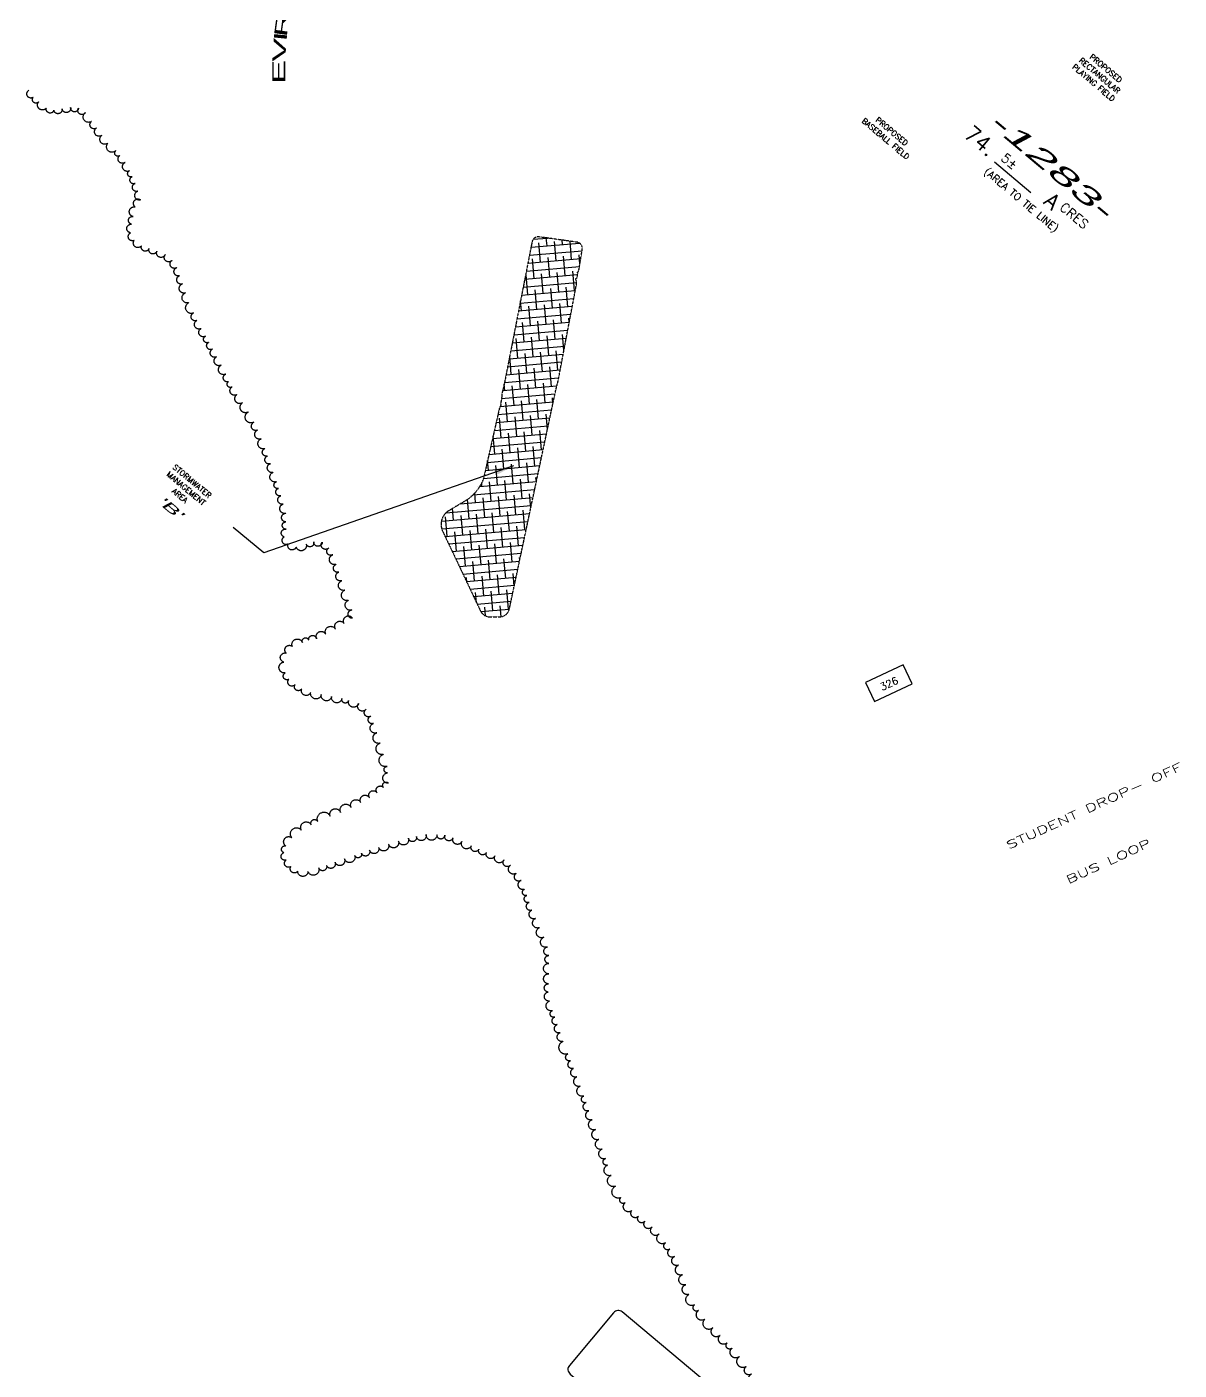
# Model space of a CAD drawing. Header units: feet. Extents: x 1024240 to 1029256, y 89370 to 94394.
# Drawn here: x 1024591 to 1025700, y 91101 to 92394 of the extents above; entities that cross this region are included whole.
import ezdxf
from ezdxf.enums import TextEntityAlignment as Align

# ---------------------------------------------------------------- set-up
doc = ezdxf.new("R2010")
doc.units = ezdxf.units.FT
doc.header["$MEASUREMENT"] = 0
doc.linetypes.add('DASHDOT2', pattern=[0.5, 0.25, -0.125, 0, -0.125])
doc.linetypes.add('PB-EX61$0$LTP600', pattern=[100, 100, 0])
for name, color, linetype in [('E7SNT', 3, 'Continuous'), ('P1LIT', 4, 'Continuous'), ('P1MST', 4, 'Continuous'), ('P1SMA', 4, 'DASHDOT2'), ('P2LIT', 5, 'Continuous'), ('P3LIL', 6, 'Continuous'), ('P3LIT', 6, 'Continuous'), ('P6SMH', 9, 'Continuous'), ('P7LIT', 3, 'Continuous'), ('P7MST', 3, 'Continuous'), ('P7PLS', 3, 'Continuous'), ('P7SFT', 3, 'Continuous'), ('PB-EX61$0$TREELINE', 9, 'PB-EX61$0$LTP600')]:
    doc.layers.add(name, color=color, linetype=linetype)
doc.styles.add('100BS', font='swiss.ttf', dxfattribs={"width": 2, "oblique": 22, "height": 9})
doc.styles.add('100L', font='simplex.shx', dxfattribs={"height": 8.8})
doc.styles.add('175L', font='simplex.shx', dxfattribs={"height": 15.4})
doc.styles.add('200BT', font='swiss.ttf', dxfattribs={"width": 2, "height": 17})
doc.styles.add('60L', font='simplex.shx', dxfattribs={"height": 5.3})
doc.styles.add('60S', font='simplex.shx', dxfattribs={"width": 1.15, "oblique": 22, "height": 6})
doc.styles.add('80', font='simplex.shx', dxfattribs={"width": 1.66, "height": 7.7})
doc.styles.add('80L', font='simplex.shx', dxfattribs={"height": 7})
doc.dimstyles.get("Standard").update_dxf_attribs({"dimtxt": 0.18, "dimasz": 0.18, "dimexe": 0.18, "dimexo": 0.0625, "dimgap": 0.09, "dimtad": 0, "dimtih": 1, "dimtoh": 1, "dimdec": 4, "dimzin": 0, "dimdsep": 46, "dimtxsty": 'Standard', "dimcen": 0.09, "dimadec": 0, "dimazin": 0, "dimtfac": 1, "dimtdec": 4, "dimtofl": 0, "dimtmove": 0, "dimatfit": 3, "dimfxl": 1, "dimtolj": 1, "dimtzin": 0, "dimarcsym": 0})

# ---------------------------------------------------------------- blocks, each defined once
blk = doc.blocks.new('PB-EX61')
at = {"layer": 'PB-EX61$0$TREELINE', "flags": 128}
blk.add_lwpolyline([(1025474.45, 90887.74, -1), (1025465.62, 90884.01, -1), (1025457.18, 90881.68, -1), (1025448.75, 90879.34, -1), (1025441.75, 90882.12, -1), (1025432.13, 90879.39, -1), (1025422.99, 90878.73, -1), (1025415.78, 90882.92, -1), (1025406.15, 90888.52, -1), (1025399.31, 90895.82, -1), (1025392.76, 90902.81, -1), (1025386.01, 90908.39, -1), (1025377.26, 90915.64, -1), (1025369.05, 90921.34, -1), (1025360.77, 90926.95, -1), (1025353.13, 90932.02, -1), (1025346.21, 90936.61, -1), (1025336.68, 90942.6, -1), (1025328.69, 90949.27, -1), (1025323.22, 90957.15, -1), (1025320.65, 90965.51, -1), (1025321.22, 90973.41, -1), (1025322.36, 90980.4, -1), (1025323.49, 90987.4, -1), (1025325.63, 90996.31, -1), (1025329.02, 91003.93, -1), (1025329.8, 91011.39, -1), (1025328.61, 91017.95, -1), (1025324.27, 91029.67, -1), (1025319, 91040.08, -1), (1025313.77, 91049.57, -1), (1025308.75, 91058.21, -1), (1025304.21, 91066.17, -1), (1025300.33, 91073.55, -1), (1025296.86, 91080.14, -1), (1025292.58, 91089.19, -1), (1025288.21, 91097.72, -1), (1025283.3, 91104.96, -1), (1025276.78, 91114.61, -1), (1025269.5, 91122.64, -1), (1025264.89, 91127.74, -1), (1025257.99, 91134.98, -1), (1025251.04, 91142.19, -1), (1025243.47, 91150.51, -1), (1025237.32, 91158.92, -1), (1025233.39, 91164.3, -1), (1025228.12, 91174.37, -1), (1025224.97, 91183.71, -1), (1025221.9, 91193.34, -1), (1025218.17, 91202.62, -1), (1025214.03, 91210.8, -1), (1025209.8, 91217.98, -1), (1025205.44, 91224.08, -1), (1025199.37, 91232.55, -1), (1025192.55, 91239.28, -1), (1025185.71, 91244.74, -1), (1025179.57, 91249.73, -1), (1025173.1, 91254.99, -1), (1025166.71, 91262.68, -1), (1025162.65, 91267.58, -1), (1025157.39, 91278.46, -1), (1025153.23, 91288.91, -1), (1025149.84, 91298.76, -1), (1025147.68, 91305.06, -1), (1025144.53, 91314.21, -1), (1025141.34, 91323.49, -1), (1025138.08, 91333.01, -1), (1025134.82, 91342.46, -1), (1025131.81, 91351.12, -1), (1025129.07, 91358.99, -1), (1025126.88, 91365.31, -1), (1025123.55, 91374.77, -1), (1025120.33, 91383.79, -1), (1025117.05, 91391.9, -1), (1025114.21, 91399.29, -1), (1025111.68, 91405.91, -1), (1025107.17, 91418.02, -1), (1025104.11, 91426.25, -1), (1025101.32, 91434.1, -1), (1025098.86, 91441.18, -1), (1025096.83, 91447.53, -1), (1025093.9, 91456.66, -1), (1025092.71, 91465.33, -1), (1025092.88, 91473.24, -1), (1025093.09, 91482.9, -1), (1025093.2, 91492.9, -1), (1025093.28, 91500.52, -1), (1025091.97, 91508.81, -1), (1025088.32, 91518.01, -1), (1025084.25, 91527.38, -1), (1025080.4, 91536.15, -1), (1025076.83, 91544.14, -1), (1025074.2, 91551.61, -1), (1025071.96, 91558.33, -1), (1025069.97, 91564.33, -1), (1025066.58, 91572.84, -1), (1025061.86, 91579.71, -1), (1025056.43, 91587.59, -1), (1025050.04, 91592.56, -1), (1025041.29, 91596.47, -1), (1025033.19, 91599.79, -1), (1025025.93, 91602.93, -1), (1025018.6, 91606.11, -1), (1025009.5, 91610.25, -1), (1025001.08, 91613.87, -1), (1024993.08, 91616.23, -1), (1024985.59, 91616.5, -1), (1024975.18, 91616.89, -1), (1024965.8, 91614.91, -1), (1024958.15, 91613.3, -1), (1024948.54, 91610.54, -1), (1024938.97, 91607.64, -1), (1024929.44, 91604.61, -1), (1024920.73, 91601.74, -1), (1024912.84, 91599.05, -1), (1024906.39, 91596.84, -1), (1024896.56, 91593.42, -1), (1024887.52, 91590.24, -1), (1024879.28, 91587.29, -1), (1024871.75, 91584.85, -1), (1024861.44, 91581.52, -1), (1024851.52, 91581.67, -1), (1024845.02, 91586.17, -1), (1024840.32, 91592.3, -1), (1024838.23, 91599.5, -1), (1024840.12, 91605.89, -1), (1024845.75, 91614.04, -1), (1024854.98, 91621.17, -1), (1024864.57, 91626.21, -1), (1024870.84, 91629.51, -1), (1024882.74, 91634.53, -1), (1024892.78, 91638.24, -1), (1024903.04, 91642.85, -1), (1024912.25, 91647.71, -1), (1024920.61, 91652.39, -1), (1024927.96, 91657.14, -1), (1024934.01, 91662.25, -1), (1024938.79, 91666.3, -1), (1024938.02, 91676.27, -1), (1024937.53, 91682.57, -1), (1024934.2, 91694.18, -1), (1024930.85, 91704.92, -1), (1024927.58, 91714.81, -1), (1024924.32, 91723.82, -1), (1024921.78, 91730.83, -1), (1024917.37, 91737.51, -1), (1024910.13, 91743.07, -1), (1024900.52, 91745.87, -1), (1024894.11, 91747.74, -1), (1024884.2, 91749.77, -1), (1024874.21, 91751.6, -1), (1024864.01, 91753.71, -1), (1024855.36, 91757.15, -1), (1024848.93, 91761.16, -1), (1024842.9, 91766.29, -1), (1024839.4, 91772.45, -1), (1024838.02, 91782.84, -1), (1024840.57, 91791.51, -1), (1024846.35, 91797.94, -1), (1024856.02, 91801.79, -1), (1024862.09, 91804.2, -1), (1024869.72, 91805.23, -1), (1024878.64, 91809.65, -1), (1024887.91, 91814.5, -1), (1024896.31, 91819.93, -1), (1024904.37, 91825.13, -1), (1024903.53, 91833.04, -1), (1024900.53, 91842.35, -1), (1024897.03, 91852.16, -1), (1024893.92, 91861.23, -1), (1024891.12, 91869.51, -1), (1024888.47, 91876.98, -1), (1024885.21, 91886.19, -1), (1024881.35, 91892.75, -1), (1024875.18, 91898.35, -1), (1024866.89, 91898.64, -1), (1024859.7, 91896.5, -1), (1024850.07, 91893.64, -1), (1024842.18, 91896.42, -1), (1024838.63, 91903.46, -1), (1024840.27, 91910.79, -1), (1024840.14, 91917.87, -1), (1024839.99, 91926.1, -1), (1024837.68, 91934.97, -1), (1024835.3, 91942.95, -1), (1024833.01, 91950.1, -1), (1024830.95, 91956.44, -1), (1024827.99, 91965.55, -1), (1024825.2, 91973.84, -1), (1024822.52, 91981.29, -1), (1024819.94, 91988.42, -1), (1024816.41, 91997.78, -1), (1024812.95, 92006.27, -1), (1024809.14, 92013.68, -1), (1024804, 92023.69, -1), (1024798.42, 92032.48, -1), (1024793.04, 92040.41, -1), (1024788.26, 92047.74, -1), (1024784.98, 92052.78, -1), (1024782.4, 92060.06, -1), (1024777.83, 92068.7, -1), (1024773.45, 92076.75, -1), (1024769.43, 92084.05, -1), (1024765.81, 92090.62, -1), (1024762.61, 92096.46, -1), (1024758.53, 92103.91, -1), (1024754.45, 92111.65, -1), (1024751.25, 92118.89, -1), (1024746.87, 92128.8, -1), (1024743.45, 92138.2, -1), (1024740.57, 92146.9, -1), (1024737.83, 92154.77, -1), (1024735.14, 92162.5, -1), (1024730.54, 92169.52, -1), (1024724.09, 92175.16, -1), (1024715.93, 92178.3, -1), (1024708.47, 92180.97, -1), (1024701.15, 92183.59, -1), (1024694.13, 92188.72, -1), (1024690.73, 92196.02, -1), (1024691.56, 92204.31, -1), (1024693.13, 92211.65, -1), (1024695.11, 92220.89, -1), (1024700.21, 92227.73, -1), (1024697.69, 92236.11, -1), (1024694.92, 92243.52, -1), (1024692.11, 92250.02, -1), (1024689.66, 92255.68, -1), (1024685.32, 92263.76, -1), (1024680.25, 92270.37, -1), (1024676.54, 92275.21, -1), (1024668.87, 92282.26, -1), (1024662.83, 92289.71, -1), (1024657.8, 92296.87, -1), (1024653.19, 92303.3, -1), (1024647.19, 92311.66, -1), (1024640.48, 92315.88, -1), (1024632.98, 92316.54, -1), (1024624.74, 92315.26, -1), (1024616.84, 92314.03, -1), (1024609.57, 92316, -1), (1024602.14, 92322.06, -1), (1024596.94, 92326.31, -1), (1024592.74, 92333.16, -1), (1024592.74, 92333.16)], format="xyb", dxfattribs=at)
blk = doc.blocks.new('AREA1')
at = {"layer": 'P3LIL'}
blk.add_line((-0.434, -0.046), (0.023, -0.046), dxfattribs=at)
at = {"layer": 'P1LIT', "style": '80L'}
blk.add_attdef('SQ-FT', text='', height=0.07, dxfattribs=at).set_placement((0, -0.193), align=Align.CENTER)
at = {"layer": 'P2LIT', "style": '100L'}
blk.add_text('CRES', height=0.09, dxfattribs=at).set_placement((0.331, 0.008))
blk.add_attdef('DAC', (-0.408, 0.008), '', height=0.09, dxfattribs=at)
at = {"layer": 'P3LIT', "style": '175L'}
blk.add_text('A', height=0.15, dxfattribs=at).set_placement((0.234, -0.051), align=Align.CENTER)
blk.add_attdef('A.', text='', height=0.15, dxfattribs=at).set_placement((-0.508, -0.052), align=Align.RIGHT)
at = {"layer": 'P7LIT', "style": '200BT', "oblique": 22, "width": 2}
blk.add_attdef('-??-', text='', height=0.18, dxfattribs=at).set_placement((0, 0.193), align=Align.CENTER)
blk = doc.blocks.new('TNUM')
blk.add_lwpolyline([(-0.2, 0.1), (-0.2, -0.1), (0.2, -0.1), (0.2, 0.1)], close=True)
at = {"style": '80L'}
blk.add_attdef('????', text='', height=0.07, dxfattribs=at).set_placement((0, -0.04), align=Align.CENTER)

msp = doc.modelspace()

# ---------------------------------------------------------------- hatches: boundary and pattern name
at = {"layer": 'P6SMH'}
h = msp.add_hatch(dxfattribs=at)
h.set_pattern_fill('ANSI38', color=256, scale=60, style=0)
h.set_pattern_definition([(5, (0, 0), (-0.65366807, 7.471460236), []), (95, (0, 0), (-8.778796377, 14.2892524), [18.75, -11.25])])
edge = h.paths.add_edge_path()
edge.add_line((1025122.3, 92161), (1025125.4, 92180.1))
edge.add_arc((1025119.4, 92181.1), 6, 350.8036, 442.0275)
edge.add_line((1025120.3, 92187), (1025083.9, 92192.1))
edge.add_arc((1025083, 92186.2), 6, 82.0275, 168.9086)
edge.add_line((1025077.1, 92187.3), (1025051.3, 92055.4))
edge.add_arc((1024754.2, 92113.7), 302.8, 346.2394, 348.9086, ccw=False)
edge.add_arc((1025085.1, 92035.6), 37.4, 170.6557, 179.9394)
edge.add_line((1025047.8, 92035.6), (1025047.6, 92035.6))
edge.add_line((1025047.6, 92035.6), (1025046.8, 92031.3))
edge.add_line((1025046.8, 92031.3), (1025047.4, 92030.3))
edge.add_arc((1025051.8, 92025.8), 6.3, 133.9959, 164.9756)
edge.add_line((1025045.7, 92027.4), (1025030.4, 91959.6))
edge.add_arc((1024990.1, 91974.3), 42.9, 305.2458, 339.9905, ccw=False)
edge.add_line((1025014.9, 91939.3), (1024996.7, 91928.4))
edge.add_arc((1025004.6, 91915.5), 15.1, 121.7514, 204.9662)
edge.add_line((1024990.9, 91909.1), (1025027.4, 91832.2))
edge.add_arc((1025036.4, 91836.4), 10, 205.3385, 269.0132)
edge.add_line((1025036.2, 91826.5), (1025045.3, 91826.3))
edge.add_arc((1025045.5, 91836.3), 10, 269.0132, 348.0172)
edge.add_line((1025055.3, 91834.2), (1025100, 92045.1))
edge.add_arc((1024963.2, 92083.7), 142.1, 344.2651, 349.258)
edge.add_line((1025102.9, 92057.2), (1025119.8, 92146.2))
edge.add_arc((1025112.3, 92147.8), 7.65, 347.4349, 389.7256)
edge.add_line((1025118.9, 92151.6), (1025120.5, 92152.9))
edge.add_line((1025120.5, 92152.9), (1025121.1, 92157.3))
edge.add_line((1025121.1, 92157.3), (1025120.8, 92157.9))
edge.add_arc((1025117.5, 92161.4), 4.75, 313.4292, 355.7787)

# ---------------------------------------------------------------- linework, layer by layer
at = {"layer": 'P1SMA', "flags": 128}
msp.add_lwpolyline([(1025122.3, 92161), (1025125.4, 92180.1, 0.420484), (1025120.3, 92187), (1025083.9, 92192.1, 0.398358), (1025077.1, 92187.3), (1025051.3, 92055.4, -0.011647), (1025048.2, 92041.7, 0.04053), (1025047.8, 92035.6), (1025047.6, 92035.6), (1025046.8, 92031.3), (1025047.4, 92030.3, 0.136004), (1025045.7, 92027.4), (1025030.4, 91959.6, -0.152775), (1025014.9, 91939.3), (1024996.7, 91928.4, 0.379938), (1024990.9, 91909.1), (1025027.4, 91832.2, 0.28521), (1025036.2, 91826.5), (1025045.3, 91826.3, 0.359056), (1025055.3, 91834.2), (1025100, 92045.1, 0.021789), (1025102.9, 92057.2), (1025119.8, 92146.2, 0.186651), (1025118.9, 92151.6), (1025120.5, 92152.9), (1025121.1, 92157.3), (1025120.8, 92157.9, 0.186917)], format="xyb", close=True, dxfattribs=at)
at = {"layer": 'P7MST', "color": 6}
msp.add_lwpolyline([(1025113, 91106.1, 0.414214), (1025113.8, 91097.7), (1025271.1, 90965.6, 0.414214), (1025279.6, 90966.4), (1025322, 91017, 0.414214), (1025321.3, 91025.4), (1025163.9, 91157.5, 0.414214), (1025155.5, 91156.7)], format="xyb", close=True, dxfattribs=at)

# ---------------------------------------------------------------- block references
msp.add_blockref('PB-EX61', (0, 0))
at = {"xscale": 100.000000000023, "yscale": 100, "zscale": 100, "rotation": 320.0000000000146}
msp.add_blockref('AREA1', (1025558.3, 92239.8), dxfattribs=at).add_auto_attribs({'-??-': '-1283-', 'A.': '74.', 'DAC': '5%%P', 'SQ-FT': '(AREA TO TIE LINE)'})
at = {"layer": 'P7PLS', "xscale": 100.0000000000076, "yscale": 100, "zscale": 100, "rotation": 25.0000000002475}
msp.add_blockref('TNUM', (1025420.5, 91762.6), dxfattribs=at).add_auto_attribs({'????': '326'})

# ---------------------------------------------------------------- texts
at = {"layer": 'E7SNT', "style": '200BT', "width": 2}
for s, rotation, p in [('R', 82.2604, (1024842.5, 92396.1)), ('V', 86.5393, (1024840.1, 92371.5)), ('I', 84.2976, (1024841.1, 92384.4)), ('E', 90.1109, (1024839.5, 92350.9))]:
    msp.add_text(s, height=12.4, rotation=rotation, dxfattribs=at).set_placement(p, align=Align.CENTER)
at = {"layer": 'P1MST', "style": '80', "width": 1.66}
for s, p in [('STUDENT DROP- OFF', (1025535.8, 91602.5)), ('BUS LOOP', (1025593.3, 91569.3))]:
    msp.add_text(s, height=7.7, rotation=24.6133, dxfattribs=at).set_placement(p)
at = {"layer": 'P7MST', "style": '60L'}
for s, p in [('MANAGEMENT', (1024742.4, 91947.9)), ('STORMWATER', (1024748.2, 91954.9)), ('AREA', (1024736.5, 91941))]:
    msp.add_text(s, height=5.3, rotation=320, dxfattribs=at).set_placement(p, align=Align.CENTER)
at = {"layer": 'P7MST', "style": '100BS', "oblique": 22, "width": 2}
msp.add_text("'B'", height=9, rotation=320, dxfattribs=at).set_placement((1024725.9, 91928.3), align=Align.CENTER)
at = {"layer": 'P7SFT', "style": '60L'}
for s, p in [('PROPOSED', (1025627.7, 92352.3)), ('PLAYING FIELD', (1025616, 92338.4)), ('RECTANGULAR', (1025621.8, 92345.3)), ('BASEBALL FIELD', (1025415.8, 92284.5)), ('PROPOSED', (1025421.7, 92291.5))]:
    msp.add_text(s, height=5.3, rotation=320, dxfattribs=at).set_placement(p, align=Align.CENTER)

# ---------------------------------------------------------------- leaders
at = {"layer": 'P7MST'}
msp.add_leader([(1025059.2, 91971.8), (1024818.8, 91887.9), (1024789.4, 91912.5)], dimstyle='Standard', override={"dimscale": 100, "dimexo": 0.0625, "dimdec": 4, "dimtxsty": '60S', "dimaunit": 0}, dxfattribs=at)

doc.saveas('drawing.dxf')
